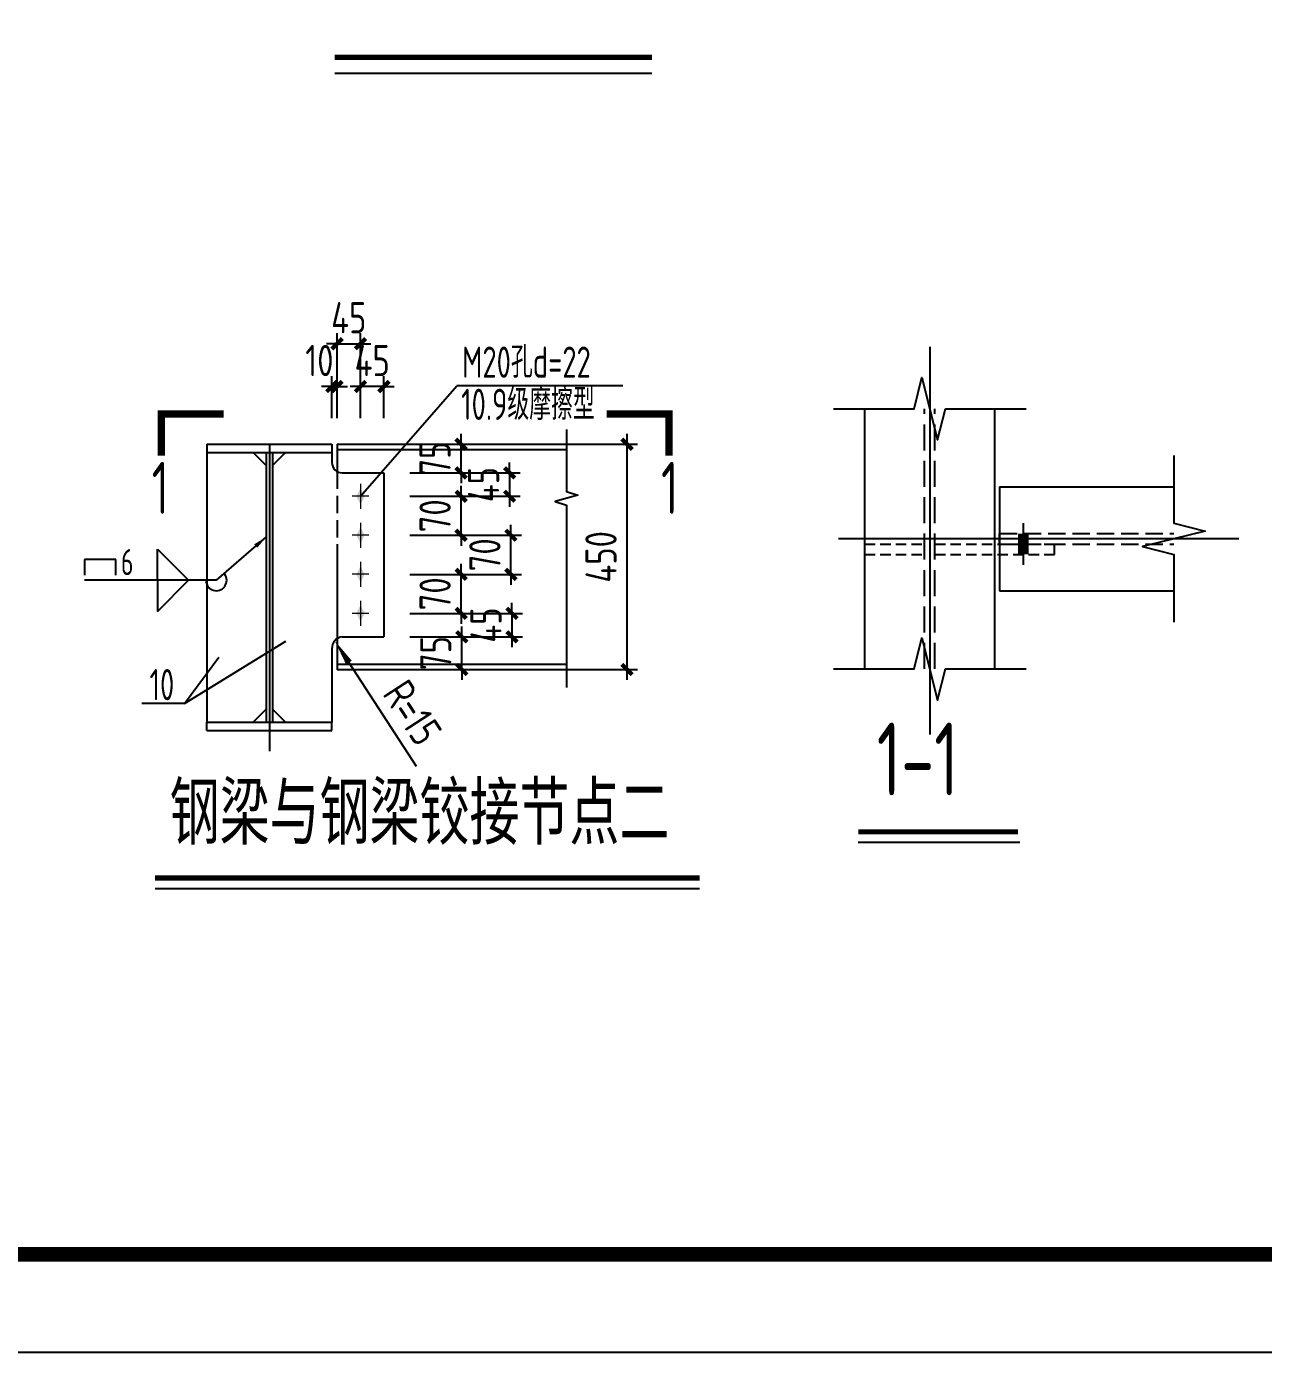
# Model space of a CAD drawing. Extents: x 180850 to 1399066, y 48356 to 327880.
# Drawn here: x 636284 to 654108, y 136382 to 155493 of the extents above; entities that cross this region are included whole.
import ezdxf
from ezdxf.enums import TextEntityAlignment as Align

# ---------------------------------------------------------------- set-up
doc = ezdxf.new("R2010")
doc.units = 0
doc.header["$LTSCALE"] = 1000
doc.linetypes.add('DASH', pattern=[0.35, 0.25, -0.1])
doc.linetypes.add('DASHED', pattern=[0.75, 0.5, -0.25])
for name, color, linetype in [('AXIS', 3, 'Continuous'), ('BOLT', 251, 'Continuous'), ('GL', 150, 'Continuous'), ('GZ', 50, 'Continuous'), ('NUM', 7, 'Continuous'), ('PUB_DIM', 3, 'Continuous'), ('PUB_TEXT', 7, 'Continuous'), ('PUB_TITLE', 4, 'Continuous'), ('PZ', 202, 'Continuous'), ('Steelx', 6, 'DASHED'), ('STXT_HF', 7, 'Continuous'), ('STXT_HF_TEXT', 7, 'Continuous'), ('TEXT', 7, 'Continuous'), ('THIN', 7, 'Continuous')]:
    doc.layers.add(name, color=color, linetype=linetype)
doc.layers.add('螺栓', color=15, linetype='Continuous', lineweight=18)
doc.styles.get("Standard").update_dxf_attribs({"font": 'gbenor.shx', "bigfont": 'gbcbig.shx'})
doc.styles.add('TSSD_Dimension', font='Tssdeng.shx', dxfattribs={"width": 0.8, "bigfont": 'hztxt.shx'})
doc.styles.add('TSSD_Label', font='tssdeng.shx', dxfattribs={"width": 0.7, "bigfont": 'hztxt.shx'})
doc.styles.add('TSSD_Norm', font='tssdeng.shx', dxfattribs={"bigfont": 'hztxt.shx'})
doc.styles.add('XD2008', font='tssdeng.shx', dxfattribs={"width": 0.7, "bigfont": 'hztxt.shx'})
doc.styles.add('标准字体', font='tssdeng.shx', dxfattribs={"width": 0.7, "bigfont": 'tssdchn.shx'})
doc.dimstyles.new('TSAN_20_150', dxfattribs={"dimtxt": 450, "dimasz": 150, "dimexe": 150, "dimexo": 375, "dimgap": 150, "dimtad": 2, "dimlfac": 0.133333, "dimzin": 0, "dimdsep": 46, "dimtxsty": 'TSSD_Dimension', "dimblk": 'CLOSEDBLANK', "dimblk1": 'CLOSEDBLANK', "dimblk2": 'CLOSEDBLANK', "dimcen": 0, "dimdle": 150, "dimclrt": 7, "dimadec": 0, "dimazin": 0, "dimtfac": 1, "dimtdec": 0, "dimtix": 1, "dimtmove": 2, "dimatfit": 3, "dimldrblk": 'CLOSEDBLANK', "dimfxl": 1, "dimtolj": 1, "dimtzin": 0, "dimarcsym": 0})
doc.dimstyles.new('TSSD_20_150', dxfattribs={"dimtxt": 450, "dimasz": 150, "dimexe": 150, "dimexo": 375, "dimgap": 150, "dimtad": 1, "dimdec": 0, "dimlfac": 0.133333, "dimzin": 0, "dimdsep": 46, "dimtxsty": 'TSSD_Dimension', "dimblk": 'ARCHTICK', "dimcen": 0, "dimdle": 150, "dimclrt": 7, "dimadec": 0, "dimazin": 0, "dimtfac": 1, "dimtdec": 0, "dimtix": 1, "dimtmove": 2, "dimatfit": 3, "dimfxl": 1, "dimtolj": 1, "dimtzin": 0, "dimarcsym": 0})
doc.dimstyles.new('TSSD_LEADER_STYLE_200.0', dxfattribs={"dimtxt": 0.18, "dimasz": 200, "dimexe": 0.18, "dimexo": 0.0625, "dimgap": 0.09, "dimtad": 0, "dimtih": 1, "dimtoh": 1, "dimdec": 4, "dimzin": 0, "dimdsep": 46, "dimtxsty": 'Standard', "dimcen": 0.09, "dimadec": 0, "dimazin": 0, "dimtfac": 1, "dimtdec": 4, "dimtofl": 0, "dimtmove": 0, "dimatfit": 3, "dimfxl": 1, "dimtolj": 1, "dimtzin": 0, "dimarcsym": 0})

# ---------------------------------------------------------------- blocks, each defined once
blk = doc.blocks.new('_ClosedBlank')
at = {"color": 0}
blk.add_lwpolyline([(0, 0, 0, 0.658, 0), (-2.5, 0, 0.658, 0.658, 0)], format="xyseb", dxfattribs=at)
blk = doc.blocks.new('*D35')
at = {"layer": 'AXIS', "color": 0, "lineweight": -2, "transparency": 16777216}
blk.add_line((641904, 144827), (640807, 146514), dxfattribs=at)
at = {"layer": 'Defpoints', "color": 0, "transparency": 16777216}
for p in [(640632, 146783), (640725, 146640)]:
    blk.add_point(p, dxfattribs=at)
at = {"layer": 'AXIS', "color": 0, "lineweight": -2, "transparency": 16777216, "xscale": 150, "yscale": 150, "zscale": 150, "rotation": 123.0198582545169}
blk.add_blockref('_ClosedBlank', (640725, 146640), dxfattribs=at)
at = {"layer": 'AXIS', "color": 7, "transparency": 16777216, "insert": (641846, 145604), "char_height": 450, "attachment_point": 5, "rotation": 303.0199, "style": 'TSSD_Dimension'}
blk.add_mtext('\\A1;R=15', dxfattribs=at)
blk = doc.blocks.new('高强螺栓')
at = {"layer": '螺栓'}
for p, q in [((16, 0), (-16, 0)), ((0, 24), (0, -24))]:
    blk.add_line(p, q, dxfattribs=at)
blk.add_solid([(-8, 0), (0, 16), (0, -16), (8, 0)], dxfattribs=at)
blk = doc.blocks.new('_ArchTick')
at = {"color": 0, "linetype": 'ByBlock', "const_width": 0.4}
blk.add_lwpolyline([(-0.5, -0.5), (0.5, 0.5)], dxfattribs=at)
blk = doc.blocks.new('*D36')
at = {"layer": 'AXIS', "color": 0, "lineweight": -2, "transparency": 16777216}
for p, q in [((643279, 147035), (643279, 147185)), ((641808, 147035), (643429, 147035)), ((643279, 147035), (643279, 146697)), ((641808, 146697), (643429, 146697)), ((643279, 146697), (643279, 146547))]:
    blk.add_line(p, q, dxfattribs=at)
at = {"layer": 'Defpoints', "color": 0, "transparency": 16777216}
for p in [(641433, 147035), (641433, 146697), (643279, 146697)]:
    blk.add_point(p, dxfattribs=at)
at = {"layer": 'AXIS', "color": 0, "lineweight": -2, "transparency": 16777216, "xscale": 150, "yscale": 150, "zscale": 150}
for p, rotation in [((643279, 147035), 270), ((643279, 146697), 90)]:
    blk.add_blockref('_ArchTick', p, dxfattribs=dict(at, rotation=rotation))
at = {"layer": 'AXIS', "color": 7, "transparency": 16777216, "insert": (642904, 146866), "char_height": 450, "attachment_point": 5, "rotation": 90, "style": 'TSSD_Dimension'}
blk.add_mtext('\\A1;45', dxfattribs=at)
blk = doc.blocks.new('*D37')
at = {"layer": 'AXIS', "color": 0, "lineweight": -2, "transparency": 16777216}
for p, q in [((641096, 149847), (641096, 150454)), ((641433, 149847), (641433, 150454)), ((641096, 150304), (640946, 150304)), ((641433, 150304), (641096, 150304)), ((641433, 150304), (641583, 150304))]:
    blk.add_line(p, q, dxfattribs=at)
at = {"layer": 'Defpoints', "color": 0, "transparency": 16777216}
for p in [(641096, 150304), (641096, 149472), (641433, 149472)]:
    blk.add_point(p, dxfattribs=at)
at = {"layer": 'AXIS', "color": 0, "lineweight": -2, "transparency": 16777216, "xscale": 150, "yscale": 150, "zscale": 150}
blk.add_blockref('_ArchTick', (641096, 150304), dxfattribs=at)
at = {"layer": 'AXIS', "color": 0, "lineweight": -2, "transparency": 16777216, "xscale": 150, "yscale": 150, "zscale": 150, "rotation": 180}
blk.add_blockref('_ArchTick', (641433, 150304), dxfattribs=at)
at = {"layer": 'AXIS', "color": 7, "transparency": 16777216, "insert": (641265, 150679), "char_height": 450, "attachment_point": 5, "style": 'TSSD_Dimension'}
blk.add_mtext('\\A1;45', dxfattribs=at)
blk = doc.blocks.new('*D38')
at = {"layer": 'AXIS', "color": 0, "lineweight": -2, "transparency": 16777216}
for p, q in [((642556, 146697), (642556, 146847)), ((641808, 146697), (642706, 146697)), ((642556, 146226), (642556, 146697)), ((641855, 146226), (642706, 146226)), ((642556, 146226), (642556, 146076))]:
    blk.add_line(p, q, dxfattribs=at)
at = {"layer": 'Defpoints', "color": 0, "transparency": 16777216}
for p in [(641433, 146697), (642556, 146697), (641480, 146226)]:
    blk.add_point(p, dxfattribs=at)
at = {"layer": 'AXIS', "color": 0, "lineweight": -2, "transparency": 16777216, "xscale": 150, "yscale": 150, "zscale": 150}
for p, rotation in [((642556, 146697), 270), ((642556, 146226), 90)]:
    blk.add_blockref('_ArchTick', p, dxfattribs=dict(at, rotation=rotation))
at = {"layer": 'AXIS', "color": 7, "transparency": 16777216, "insert": (642181, 146462), "char_height": 450, "attachment_point": 5, "rotation": 90, "style": 'TSSD_Dimension'}
blk.add_mtext('\\A1;75', dxfattribs=at)
blk = doc.blocks.new('*D39')
at = {"layer": 'AXIS', "color": 0, "lineweight": -2, "transparency": 16777216}
for p, q in [((641806, 149472), (642696, 149472)), ((642546, 149472), (642546, 149622)), ((642546, 149060), (642546, 149472)), ((641808, 149060), (642696, 149060)), ((642546, 149060), (642546, 148910))]:
    blk.add_line(p, q, dxfattribs=at)
at = {"layer": 'Defpoints', "color": 0, "transparency": 16777216}
for p in [(641431, 149472), (642546, 149472), (641433, 149060)]:
    blk.add_point(p, dxfattribs=at)
at = {"layer": 'AXIS', "color": 0, "lineweight": -2, "transparency": 16777216, "xscale": 150, "yscale": 150, "zscale": 150}
for p, rotation in [((642546, 149472), 270), ((642546, 149060), 90)]:
    blk.add_blockref('_ArchTick', p, dxfattribs=dict(at, rotation=rotation))
at = {"layer": 'AXIS', "color": 7, "transparency": 16777216, "insert": (642171, 149266), "char_height": 450, "attachment_point": 5, "rotation": 90, "style": 'TSSD_Dimension'}
blk.add_mtext('\\A1;75', dxfattribs=at)
blk = doc.blocks.new('*D40')
at = {"layer": 'AXIS', "color": 0, "lineweight": -2, "transparency": 16777216}
for p, q in [((642971, 149472), (645087, 149472)), ((644937, 146076), (644937, 149622)), ((642971, 146226), (645087, 146226))]:
    blk.add_line(p, q, dxfattribs=at)
at = {"layer": 'Defpoints', "color": 0, "transparency": 16777216}
for p in [(642596, 149472), (644937, 149472), (642596, 146226)]:
    blk.add_point(p, dxfattribs=at)
at = {"layer": 'AXIS', "color": 0, "lineweight": -2, "transparency": 16777216, "xscale": 150, "yscale": 150, "zscale": 150}
for p, rotation in [((644937, 149472), 90), ((644937, 146226), 270)]:
    blk.add_blockref('_ArchTick', p, dxfattribs=dict(at, rotation=rotation))
at = {"layer": 'AXIS', "color": 7, "transparency": 16777216, "insert": (644562, 147849), "char_height": 450, "attachment_point": 5, "rotation": 90, "style": 'TSSD_Dimension'}
blk.add_mtext('\\A1;450', dxfattribs=at)
blk = doc.blocks.new('*D41')
at = {"layer": 'AXIS', "color": 0, "lineweight": -2, "transparency": 16777216}
for p, q in [((640683, 149847), (640683, 150454)), ((640758, 149847), (640758, 150454)), ((640683, 150304), (640533, 150304)), ((640758, 150304), (640683, 150304)), ((640758, 150304), (640908, 150304))]:
    blk.add_line(p, q, dxfattribs=at)
at = {"layer": 'Defpoints', "color": 0, "transparency": 16777216}
for p in [(640683, 150304), (640683, 149472), (640758, 149472)]:
    blk.add_point(p, dxfattribs=at)
at = {"layer": 'AXIS', "color": 0, "lineweight": -2, "transparency": 16777216, "xscale": 150, "yscale": 150, "zscale": 150}
blk.add_blockref('_ArchTick', (640683, 150304), dxfattribs=at)
at = {"layer": 'AXIS', "color": 0, "lineweight": -2, "transparency": 16777216, "xscale": 150, "yscale": 150, "zscale": 150, "rotation": 180}
blk.add_blockref('_ArchTick', (640758, 150304), dxfattribs=at)
at = {"layer": 'AXIS', "color": 7, "transparency": 16777216, "insert": (640504, 150679), "char_height": 450, "attachment_point": 5, "style": 'TSSD_Dimension'}
blk.add_mtext('\\A1;10', dxfattribs=at)
blk = doc.blocks.new('*D42')
at = {"layer": 'AXIS', "color": 0, "lineweight": -2, "transparency": 16777216}
for p, q in [((640758, 149847), (640758, 151071)), ((641096, 149847), (641096, 151071)), ((640758, 150921), (640608, 150921)), ((640758, 150921), (641096, 150921)), ((641096, 150921), (641246, 150921))]:
    blk.add_line(p, q, dxfattribs=at)
at = {"layer": 'Defpoints', "color": 0, "transparency": 16777216}
for p in [(641096, 150921), (640758, 149472), (641096, 149472)]:
    blk.add_point(p, dxfattribs=at)
at = {"layer": 'AXIS', "color": 0, "lineweight": -2, "transparency": 16777216, "xscale": 150, "yscale": 150, "zscale": 150}
blk.add_blockref('_ArchTick', (640758, 150921), dxfattribs=at)
at = {"layer": 'AXIS', "color": 0, "lineweight": -2, "transparency": 16777216, "xscale": 150, "yscale": 150, "zscale": 150, "rotation": 180}
blk.add_blockref('_ArchTick', (641096, 150921), dxfattribs=at)
at = {"layer": 'AXIS', "color": 7, "transparency": 16777216, "insert": (640927, 151296), "char_height": 450, "attachment_point": 5, "style": 'TSSD_Dimension'}
blk.add_mtext('\\A1;45', dxfattribs=at)
blk = doc.blocks.new('*D43')
at = {"layer": 'AXIS', "color": 0, "lineweight": -2, "transparency": 16777216}
for p, q in [((643245, 149060), (643245, 149210)), ((641808, 149060), (643395, 149060)), ((643245, 149060), (643245, 148722)), ((641808, 148722), (643395, 148722)), ((643245, 148722), (643245, 148572))]:
    blk.add_line(p, q, dxfattribs=at)
at = {"layer": 'Defpoints', "color": 0, "transparency": 16777216}
for p in [(641433, 149060), (641433, 148722), (643245, 148722)]:
    blk.add_point(p, dxfattribs=at)
at = {"layer": 'AXIS', "color": 0, "lineweight": -2, "transparency": 16777216, "xscale": 150, "yscale": 150, "zscale": 150}
for p, rotation in [((643245, 149060), 270), ((643245, 148722), 90)]:
    blk.add_blockref('_ArchTick', p, dxfattribs=dict(at, rotation=rotation))
at = {"layer": 'AXIS', "color": 7, "transparency": 16777216, "insert": (642870, 148891), "char_height": 450, "attachment_point": 5, "rotation": 90, "style": 'TSSD_Dimension'}
blk.add_mtext('\\A1;45', dxfattribs=at)
blk = doc.blocks.new('_WELD004')
at = {"color": 0, "linetype": 'ByBlock'}
for p, q in [((0, 1), (1, 0)), ((0, 0), (0, 1))]:
    blk.add_line(p, q, dxfattribs=at)
blk = doc.blocks.new('_WELD0013')
at = {"color": 0, "linetype": 'ByBlock'}
for p, q in [((0.5, 1), (0, 1)), ((0.5, 0), (0.5, 1)), ((0, 0), (0.5, 0))]:
    blk.add_line(p, q, dxfattribs=at)
blk = doc.blocks.new('*D44')
at = {"layer": 'AXIS', "color": 0, "lineweight": -2, "transparency": 16777216}
for p, q in [((641808, 148722), (642696, 148722)), ((642546, 148722), (642546, 148872)), ((642546, 148160), (642546, 148722)), ((641808, 148160), (642696, 148160)), ((642546, 148160), (642546, 148010))]:
    blk.add_line(p, q, dxfattribs=at)
at = {"layer": 'Defpoints', "color": 0, "transparency": 16777216}
for p in [(641433, 148722), (642546, 148722), (641433, 148160)]:
    blk.add_point(p, dxfattribs=at)
at = {"layer": 'AXIS', "color": 0, "lineweight": -2, "transparency": 16777216, "xscale": 150, "yscale": 150, "zscale": 150}
for p, rotation in [((642546, 148722), 270), ((642546, 148160), 90)]:
    blk.add_blockref('_ArchTick', p, dxfattribs=dict(at, rotation=rotation))
at = {"layer": 'AXIS', "color": 7, "transparency": 16777216, "insert": (642171, 148441), "char_height": 450, "attachment_point": 5, "rotation": 90, "style": 'TSSD_Dimension'}
blk.add_mtext('\\A1;70', dxfattribs=at)
blk = doc.blocks.new('*D45')
at = {"layer": 'AXIS', "color": 0, "lineweight": -2, "transparency": 16777216}
for p, q in [((643264, 148160), (643264, 148310)), ((641808, 148160), (643414, 148160)), ((643264, 147597), (643264, 148160)), ((641808, 147597), (643414, 147597)), ((643264, 147597), (643264, 147447))]:
    blk.add_line(p, q, dxfattribs=at)
at = {"layer": 'Defpoints', "color": 0, "transparency": 16777216}
for p in [(641433, 148160), (643264, 148160), (641433, 147597)]:
    blk.add_point(p, dxfattribs=at)
at = {"layer": 'AXIS', "color": 0, "lineweight": -2, "transparency": 16777216, "xscale": 150, "yscale": 150, "zscale": 150}
for p, rotation in [((643264, 148160), 270), ((643264, 147597), 90)]:
    blk.add_blockref('_ArchTick', p, dxfattribs=dict(at, rotation=rotation))
at = {"layer": 'AXIS', "color": 7, "transparency": 16777216, "insert": (642889, 147879), "char_height": 450, "attachment_point": 5, "rotation": 90, "style": 'TSSD_Dimension'}
blk.add_mtext('\\A1;70', dxfattribs=at)
blk = doc.blocks.new('*D46')
at = {"layer": 'AXIS', "color": 0, "lineweight": -2, "transparency": 16777216}
for p, q in [((642546, 147597), (642546, 147747)), ((641808, 147597), (642696, 147597)), ((642546, 147035), (642546, 147597)), ((641808, 147035), (642696, 147035)), ((642546, 147035), (642546, 146885))]:
    blk.add_line(p, q, dxfattribs=at)
at = {"layer": 'Defpoints', "color": 0, "transparency": 16777216}
for p in [(641433, 147597), (642546, 147597), (641433, 147035)]:
    blk.add_point(p, dxfattribs=at)
at = {"layer": 'AXIS', "color": 0, "lineweight": -2, "transparency": 16777216, "xscale": 150, "yscale": 150, "zscale": 150}
for p, rotation in [((642546, 147597), 270), ((642546, 147035), 90)]:
    blk.add_blockref('_ArchTick', p, dxfattribs=dict(at, rotation=rotation))
at = {"layer": 'AXIS', "color": 7, "transparency": 16777216, "insert": (642171, 147316), "char_height": 450, "attachment_point": 5, "rotation": 90, "style": 'TSSD_Dimension'}
blk.add_mtext('\\A1;70', dxfattribs=at)

msp = doc.modelspace()

# ---------------------------------------------------------------- linework, layer by layer
at = {"layer": 'AXIS'}
for p, q in [((649298.84, 150878.38), (649298.84, 145286.88)), ((639783.39, 149472.44), (639783.39, 145047.44)), ((650648, 147733.94), (650648, 148333.94)), ((653754.84, 148108.94), (647986.34, 148108.94))]:
    msp.add_line(p, q, dxfattribs=at)
at = {"layer": 'BOLT', "const_width": 150}
msp.add_lwpolyline([(650648, 148183.94), (650648, 147883.94)], dxfattribs=at)
at = {"layer": 'GL'}
for p, q in [((638883.39, 149472.44), (638883.39, 149352.44)), ((638883.39, 149472.44), (640683.39, 149472.44)), ((640683.39, 149472.44), (640683.39, 149352.44)), ((640758.39, 149472.44), (644065.32, 149472.44)), ((640758.39, 149472.44), (640758.39, 149080.04)), ((638883.39, 149352.44), (640683.39, 149352.44)), ((639738.39, 149352.44), (639738.39, 145467.44)), ((639828.39, 149352.44), (639828.39, 145467.44)), ((640758.39, 149397.44), (644065.32, 149397.44)), ((650306.56, 148858.94), (650306.56, 147358.94)), ((650306.56, 148858.94), (652816.81, 148858.94)), ((640758.39, 147794.39), (640758.39, 146222.33)), ((650306.56, 147358.94), (652816.81, 147358.94)), ((640758.39, 146301.08), (644065.32, 146301.08)), ((640758.39, 146226.08), (644065.32, 146226.08)), ((638883.39, 145347.44), (638883.39, 145467.44)), ((638883.39, 145467.44), (640683.39, 145467.44)), ((640683.39, 145347.44), (640683.39, 145467.44)), ((638883.39, 145347.44), (640683.39, 145347.44))]:
    msp.add_line(p, q, dxfattribs=at)
at = {"layer": 'GL', "linetype": 'DASH'}
for p, q in [((640758.39, 149080.04), (640758.39, 147794.39)), ((650306.56, 148033.94), (650306.56, 148183.94)), ((650306.56, 148183.94), (652816.81, 148183.94)), ((650306.56, 148033.94), (652816.81, 148033.94))]:
    msp.add_line(p, q, dxfattribs=at)
at = {"layer": 'GL'}
for points in [[(644065.32, 149682.44), (644065.32, 148788.89), (644230.32, 148736.39), (643900.32, 148646.39), (644065.32, 148593.89), (644065.32, 145966)], [(652816.81, 149308.94), (652816.81, 148333.94), (653266.81, 148221.44), (652366.81, 147996.44), (652816.81, 147883.94), (652816.81, 146908.94)]]:
    msp.add_lwpolyline(points, dxfattribs=at)
at = {"layer": 'GZ'}
for p, q in [((648361.34, 146233.94), (648361.34, 149983.94)), ((650236.34, 146233.94), (650236.34, 149983.94))]:
    msp.add_line(p, q, dxfattribs=at)
at = {"layer": 'GZ', "linetype": 'DASH', "ltscale": 1.5}
for p, q in [((649223.84, 146233.94), (649223.84, 149983.94)), ((649373.84, 146233.94), (649373.84, 149983.94))]:
    msp.add_line(p, q, dxfattribs=at)
at = {"layer": 'GZ'}
for points in [[(647911.34, 149983.94), (649073.84, 149983.94), (649186.34, 150433.94), (649411.34, 149533.94), (649523.84, 149983.94), (650686.34, 149983.94)], [(647911.34, 146233.94), (649073.84, 146233.94), (649186.34, 146683.94), (649411.34, 145783.94), (649523.84, 146233.94), (650686.34, 146233.94)]]:
    msp.add_lwpolyline(points, dxfattribs=at)
at = {"layer": 'NUM', "const_width": 75}
for points in [[(640724.47, 155047.43), (645294.72, 155047.43)], [(648268.68, 143885.38), (650568.68, 143885.38)], [(638136.67, 143220), (645983.32, 143220)]]:
    msp.add_lwpolyline(points, dxfattribs=at)
at = {"layer": 'PUB_DIM', "const_width": 105}
for points in [[(639124.95, 149907.1), (638224.95, 149907.1), (638224.95, 149307.1)], [(644641.73, 149907.1), (645541.73, 149907.1), (645541.73, 149307.1)]]:
    msp.add_lwpolyline(points, dxfattribs=at)
at = {"layer": 'PUB_TITLE'}
msp.add_lwpolyline([(552677.75, 220381.89), (671606.93, 220381.89), (671606.93, 136381.97), (552677.75, 136381.97)], close=True, dxfattribs=at)
at = {"layer": 'PUB_TITLE', "const_width": 212.12}
msp.add_lwpolyline([(556213.1, 137796.11), (556213.1, 218967.75), (670192.79, 218967.75), (670192.79, 137796.11)], close=True, dxfattribs=at)
at = {"layer": 'PZ'}
for p, q in [((638883.39, 149352.44), (638883.39, 145467.44)), ((639550.89, 149352.44), (639738.39, 149164.94)), ((640015.89, 149352.44), (639828.39, 149164.94)), ((640683.39, 149352.44), (640683.39, 149209.94)), ((640833.39, 149059.94), (641433.39, 149059.94)), ((641433.39, 149059.94), (641433.39, 146697.44)), ((640833.39, 146697.44), (641433.39, 146697.44)), ((640683.39, 146531.15), (640683.39, 145467.44)), ((639550.89, 145467.44), (639738.39, 145654.94)), ((640015.89, 145467.44), (639828.39, 145654.94))]:
    msp.add_line(p, q, dxfattribs=at)
at = {"layer": 'PZ', "linetype": 'DASHED', "ltscale": 0.3}
for p, q in [((648361.34, 148033.94), (649223.84, 148033.94)), ((649373.84, 148033.94), (651098.84, 148033.94)), ((648361.34, 147883.94), (649223.84, 147883.94)), ((649373.84, 147883.94), (651098.84, 147883.94))]:
    msp.add_line(p, q, dxfattribs=at)
at = {"layer": 'PZ'}
for centre, radius, start, end in [((640833.39, 149209.94), 150, 180, 270), ((640854.01, 146528.05), 170.65, 96.939331, 181.042495)]:
    msp.add_arc(centre, radius, start, end, dxfattribs=at)
at = {"layer": 'Steelx'}
for p, q in [((648361.34, 147883.94), (648361.34, 148033.94)), ((649373.84, 147883.94), (649373.84, 148033.94))]:
    msp.add_line(p, q, dxfattribs=at)
at = {"layer": 'Steelx', "ltscale": 0.3}
msp.add_line((651098.84, 147883.94), (651098.84, 148033.94), dxfattribs=at)
at = {"layer": 'STXT_HF'}
msp.add_line((639017.88, 147510.97), (637119.12, 147510.97), dxfattribs=at)
msp.add_arc((639017.88, 147510.97), 150, 180, 37.565166, dxfattribs=at)
at = {"layer": 'TEXT', "color": 3}
for p, q in [((641095.89, 148722.44), (642483.22, 150312.43)), ((644876.34, 150312.43), (642483.22, 150312.43)), ((638562.31, 145735.74), (640021.73, 146636.36)), ((638562.31, 145735.74), (639052.55, 146404.05)), ((638562.31, 145735.74), (637944.2, 145735.74))]:
    msp.add_line(p, q, dxfattribs=at)
at = {"layer": 'THIN'}
for points in [[(640724.47, 154822.43), (645294.72, 154822.43)], [(648268.68, 143735.38), (650597.11, 143735.38)], [(638136.67, 143070), (645983.32, 143070)]]:
    msp.add_lwpolyline(points, dxfattribs=at)

# ---------------------------------------------------------------- block references
at = {"layer": 'BOLT', "xscale": 7.500000000000003, "yscale": 7.500000000000003, "zscale": 7.500000000000003}
for p in [(641095.89, 148722.44), (641095.89, 148159.94), (641095.89, 147597.44), (641095.89, 147034.94)]:
    msp.add_blockref('高强螺栓', p, dxfattribs=at)
at = {"layer": 'STXT_HF', "xscale": 450.0000000000002, "yscale": 450.0000000000002, "zscale": 450.0000000000002}
msp.add_blockref('_WELD004', (638169.12, 147510.97), dxfattribs=at)
at = {"layer": 'STXT_HF', "yscale": 450.0000000000002}
for name, p, xscale, zscale, rotation in [('_WELD0013', (637569.12, 147585.97), 450.0000000000002, 450.0000000000002, 90), ('_WELD004', (638169.12, 147510.97), -450.0000000000002, 450.0000000000003, 180)]:
    msp.add_blockref(name, p, dxfattribs=dict(at, xscale=xscale, zscale=zscale, rotation=rotation))

# ---------------------------------------------------------------- texts
at = {"layer": 'NUM', "style": 'TSSD_Norm', "width": 0.8}
msp.add_text('钢梁与钢梁铰接节点二', height=900, dxfattribs=at).set_placement((638346.67, 143430), align=Align.BOTTOM_LEFT)
at = {"layer": 'PUB_TEXT', "style": 'XD2008', "width": 0.7}
for p in [(638213.26, 148844.08), (645553.42, 148844.08)]:
    msp.add_text('1', height=750, dxfattribs=at).set_placement(p, align=Align.MIDDLE_CENTER)
at = {"layer": 'STXT_HF_TEXT', "style": 'TSSD_Label', "width": 0.7}
msp.add_text('6', height=375, dxfattribs=at).set_placement((637644.12, 147585.97))
at = {"layer": 'TEXT', "width": 0.7}
for s, style, p in [('M20孔d=22 ', 'TSSD_Norm', (642559.56, 150430.77)), ('10.9级摩擦型 ', 'TSSD_Norm', (642546.75, 149822.7)), ('10', '标准字体', (638056.61, 145782.46))]:
    msp.add_text(s, height=450, dxfattribs=dict(at, style=style)).set_placement(p)
at = {"layer": 'TEXT', "style": 'TSSD_Label', "width": 0.7}
msp.add_text('1-1', height=1050, dxfattribs=at).set_placement((648536.11, 144095.38), align=Align.BOTTOM_LEFT)

# ---------------------------------------------------------------- dimensions: what is measured, and where the dimension line sits
at = {"layer": 'AXIS'}
dim = msp.add_linear_dim(base=(641095.89, 150921.4), p1=(640758.39, 149472.44), p2=(641095.89, 149472.44), dimstyle='TSSD_20_150', dxfattribs=at)
dim.commit()
dim.dimension.update_dxf_attribs({"geometry": '*D42', "text_midpoint": (640927.14, 151296.4)})
dim = msp.add_linear_dim(base=(640683.39, 150304.01), p1=(640758.39, 149472.44), p2=(640683.39, 149472.44), dimstyle='TSSD_20_150', dxfattribs=at)
dim.commit()
dim.dimension.update_dxf_attribs({"geometry": '*D41', "text_midpoint": (640504.47, 150679.01), "dimtype": 160})
for base, p1, p2, angle, picture, middle in [((641095.89, 150304.01), (641433.39, 149472.44), (641095.89, 149472.44), 180, '*D37', (641264.64, 150679.01)), ((643244.7, 148722.44), (641433.39, 149059.94), (641433.39, 148722.44), 270, '*D43', (642869.7, 148891.19)), ((643278.98, 146697.44), (641433.39, 147034.94), (641433.39, 146697.44), 270, '*D36', (642903.98, 146866.19))]:
    dim = msp.add_linear_dim(base=base, p1=p1, p2=p2, angle=angle, dimstyle='TSSD_20_150', dxfattribs=at)
    dim.commit()
    dim.dimension.update_dxf_attribs({"geometry": picture, "text_midpoint": middle})
for base, p1, p2, text, picture, middle in [((642545.6, 149472.44), (641433.39, 149059.94), (641431.17, 149472.44), '75', '*D39', (642170.6, 149266.19)), ((644937.5, 149472.44), (642595.89, 146226.08), (642595.89, 149472.44), '450', '*D40', (644562.5, 147849.26)), ((642545.6, 148722.44), (641433.39, 148159.94), (641433.39, 148722.44), '70', '*D44', (642170.6, 148441.19)), ((643263.91, 148159.94), (641433.39, 147597.44), (641433.39, 148159.94), '70', '*D45', (642888.91, 147878.69)), ((642545.6, 147597.44), (641433.39, 147034.94), (641433.39, 147597.44), '70', '*D46', (642170.6, 147316.19)), ((642555.6, 146697.44), (641479.63, 146226.08), (641433.39, 146697.44), '75', '*D38', (642180.6, 146461.76))]:
    dim = msp.add_linear_dim(base=base, p1=p1, p2=p2, angle=90, text=text, dimstyle='TSSD_20_150', dxfattribs=at)
    dim.commit()
    dim.dimension.update_dxf_attribs({"geometry": picture, "text_midpoint": middle})
dim = msp.add_radius_dim(center=(640632.25, 146783.1), mpoint=(640725.24, 146640.02), text='R=15', dimstyle='TSAN_20_150', override={"dimdec": 0, "dimtix": 0, "dimtofl": 0, "dimtmove": 1}, dxfattribs=at)
dim.commit()
dim.dimension.update_dxf_attribs({"geometry": '*D35', "text_midpoint": (641531.34, 145399.68), "dimtype": 164})

# ---------------------------------------------------------------- leaders
at = {"layer": 'STXT_HF'}
msp.add_leader([(639738.39, 148136.92), (639017.88, 147510.97)], dimstyle='TSSD_LEADER_STYLE_200.0', dxfattribs=at)

doc.saveas('drawing.dxf')
